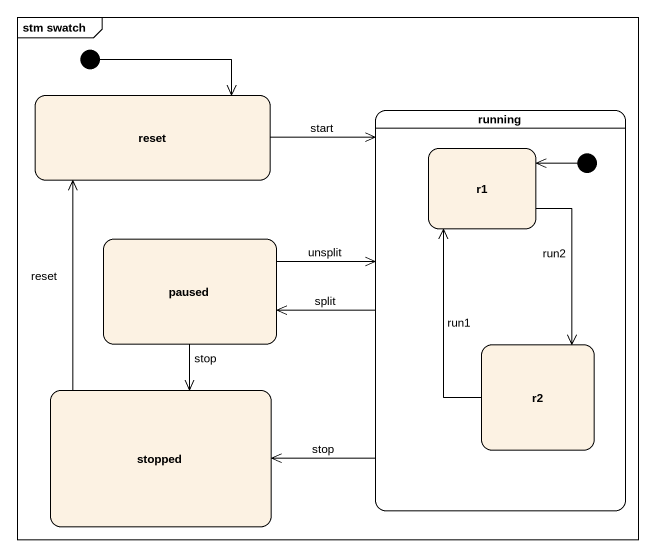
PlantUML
@startuml
mainframe stm swatch
hide empty description
state reset
state running {
  state r1
  state r2
  [*] -left-> r1
}
state paused
state stopped
[*] --> reset
reset -right-> running : start
running -left-> paused : split
running -left-> stopped : stop
r1 --> r2 : run2
paused -right-> running : unsplit
paused --> stopped : stop
r2 -up-> r1 : run1
stopped -up-> reset : reset
@enduml
